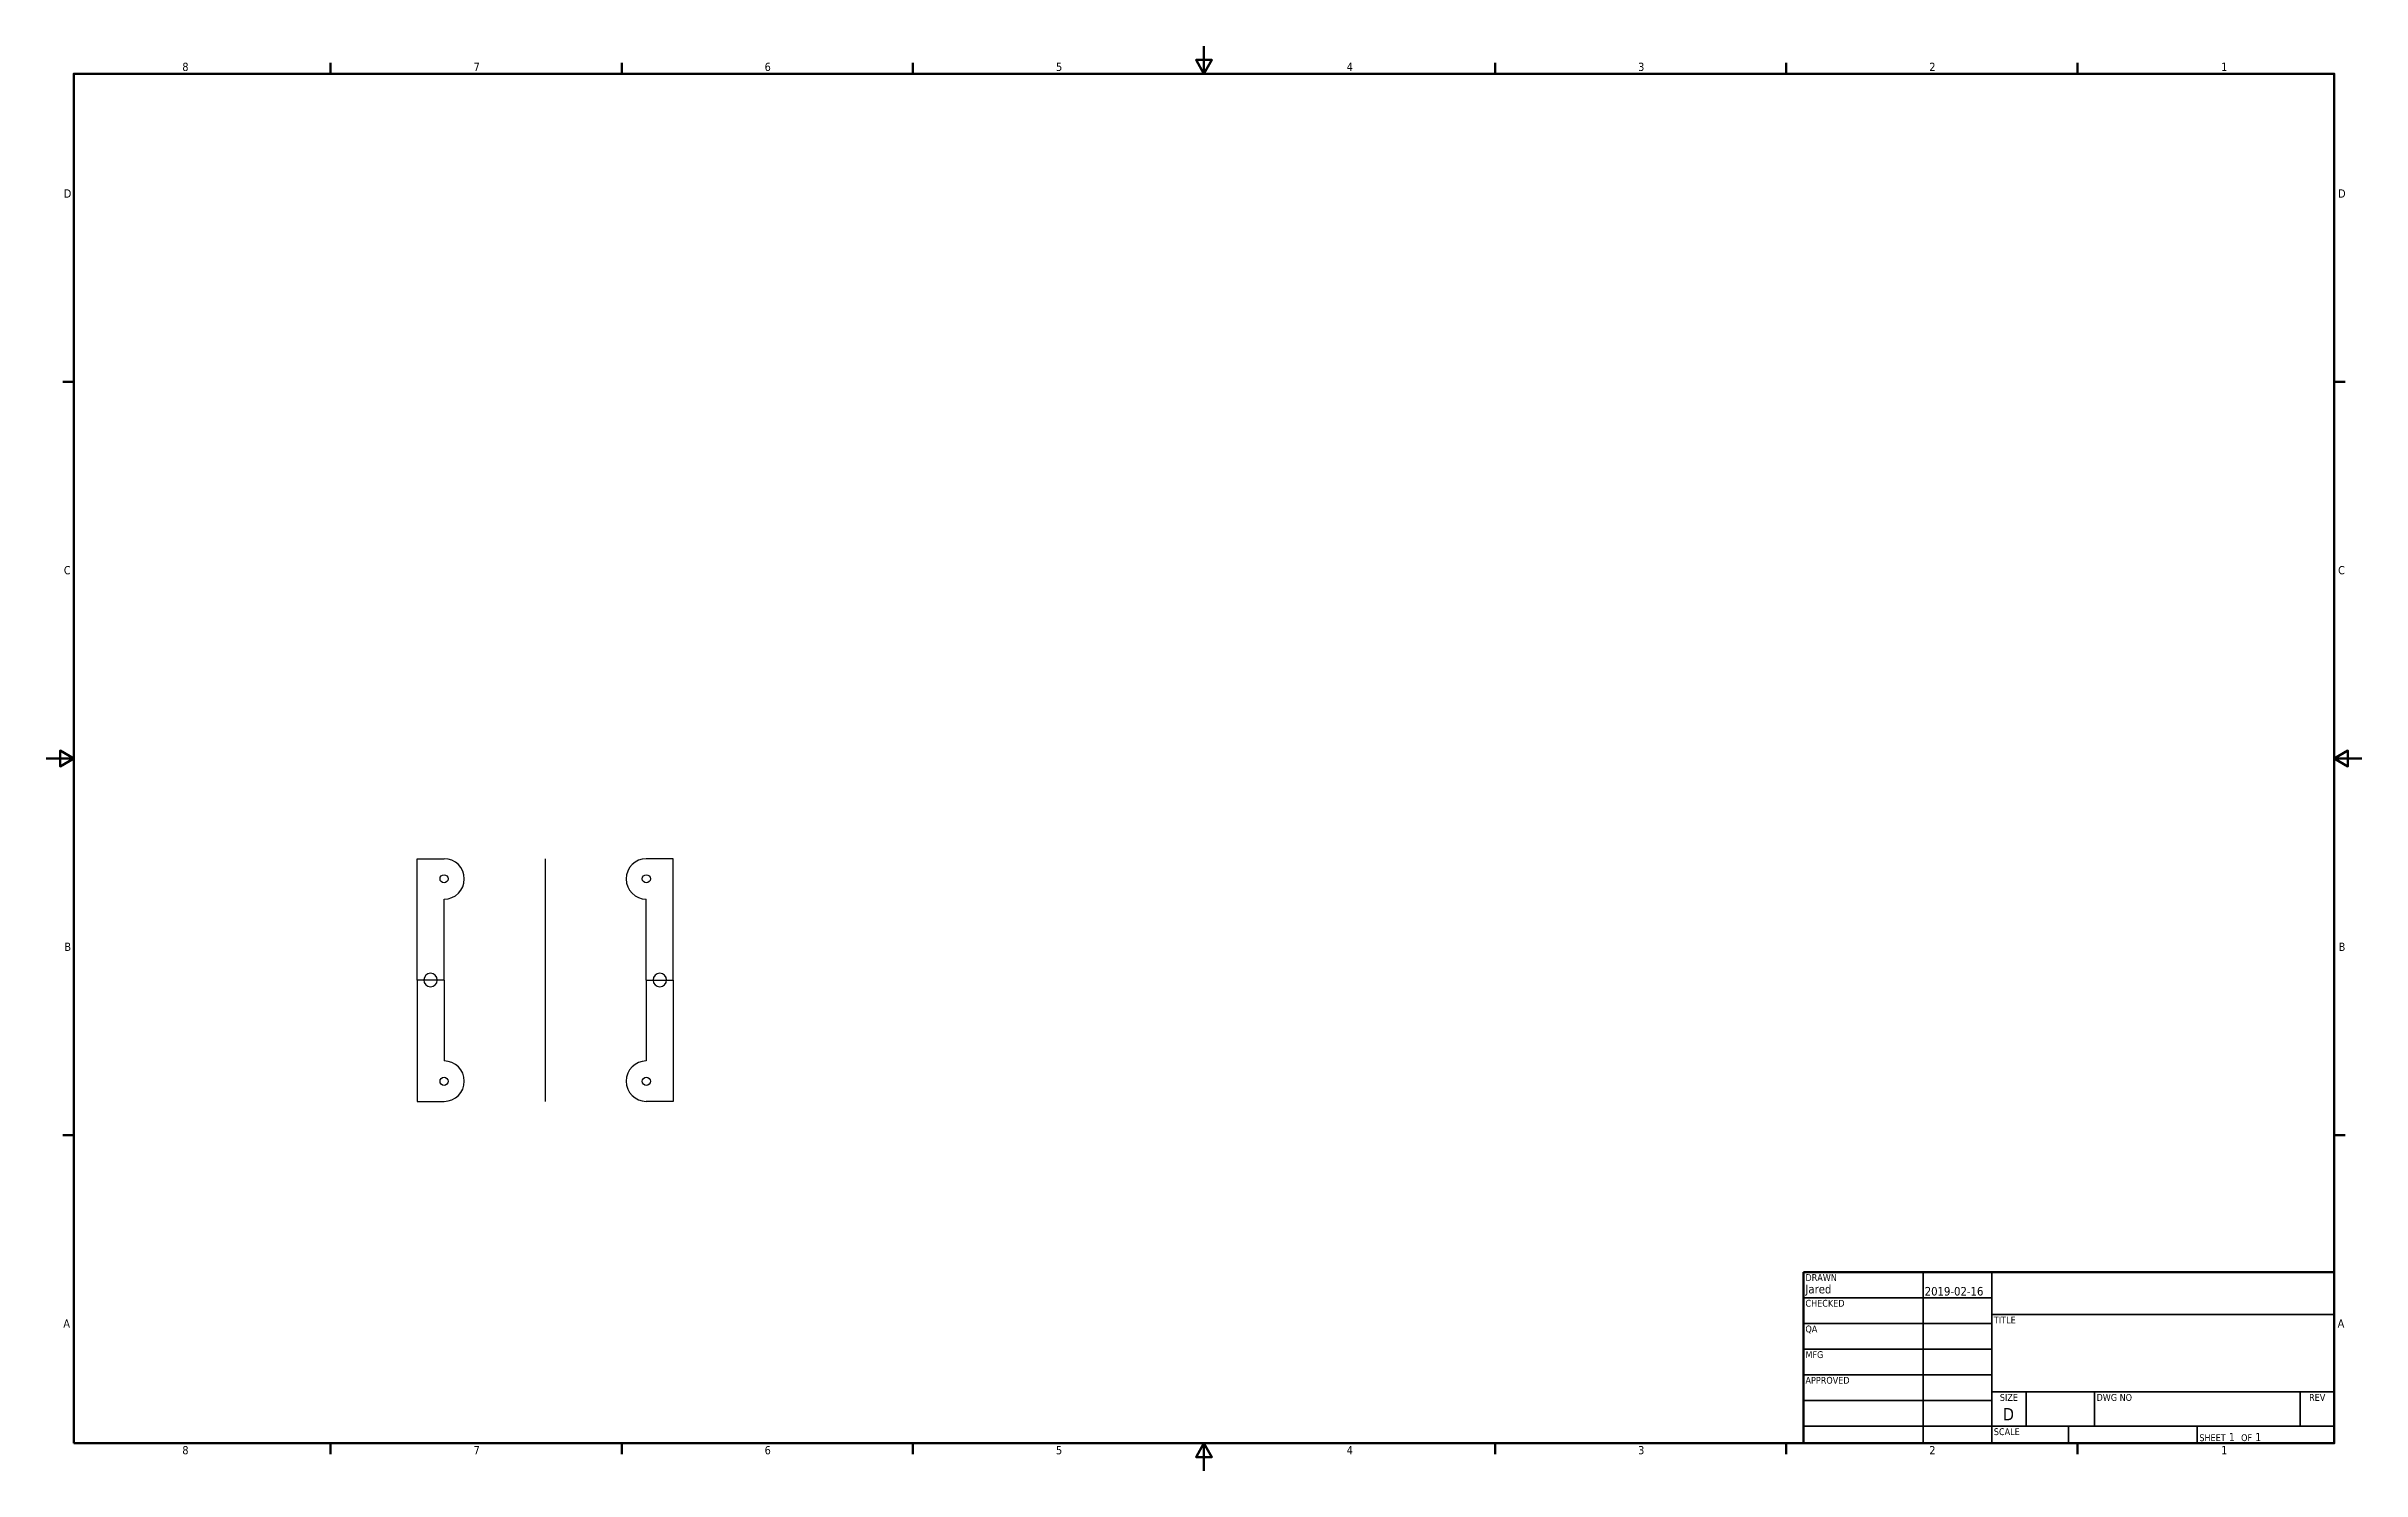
# Model space of a CAD drawing. Header units: millimetres. Extents: x 3 to 861, y 15 to 544.
import ezdxf
from ezdxf.enums import TextEntityAlignment as Align

# ---------------------------------------------------------------- set-up
doc = ezdxf.new("R2010")
doc.units = ezdxf.units.MM
for name, color, linetype, lineweight in [('Border (ANSI)', 7, 'Continuous', 70), ('Sketch Geometry (ANSI)', 7, 'Continuous', 25), ('Title (ANSI)', 7, 'Continuous', 50)]:
    doc.layers.add(name, color=color, linetype=linetype, lineweight=lineweight)
doc.styles.add('Note Text (ANSI)', font='tahoma.ttf')
doc.styles.add('Text Style30', font='tahoma.ttf')
doc.styles.add('Text Style38', font='tahoma.ttf')
doc.styles.add('Text Style39', font='tahoma.ttf')

# ---------------------------------------------------------------- blocks, each defined once
blk = doc.blocks.new('Borders Default Border')
at = {"layer": 'Border (ANSI)'}
for p, q in [((107.95, 533.4), (107.95, 537.46)), ((215.9, 533.4), (215.9, 537.46)), ((323.85, 533.4), (323.85, 537.46)), ((539.75, 533.4), (539.75, 537.46)), ((647.7, 533.4), (647.7, 537.46)), ((755.65, 533.4), (755.65, 537.46)), ((12.7, 419.1), (8.64, 419.1)), ((850.9, 419.1), (854.96, 419.1)), ((12.7, 139.7), (8.64, 139.7)), ((850.9, 139.7), (854.96, 139.7)), ((107.95, 25.4), (107.95, 21.34)), ((215.9, 25.4), (215.9, 21.34)), ((323.85, 25.4), (323.85, 21.34)), ((539.75, 25.4), (539.75, 21.34)), ((647.7, 25.4), (647.7, 21.34)), ((755.65, 25.4), (755.65, 21.34))]:
    blk.add_line(p, q, dxfattribs=at)
at = {"layer": 'Border (ANSI)', "flags": 128}
for points in [[(431.8, 543.56), (431.8, 533.4), (428.87, 538.48), (434.73, 538.48), (431.8, 533.4)], [(12.7, 25.4), (12.7, 533.4), (850.9, 533.4), (850.9, 25.4), (12.7, 25.4)], [(2.54, 279.4), (12.7, 279.4), (7.62, 282.33), (7.62, 276.47), (12.7, 279.4)], [(861.06, 279.4), (850.9, 279.4), (855.98, 282.33), (855.98, 276.47), (850.9, 279.4)], [(431.8, 15.24), (431.8, 25.4), (428.87, 20.32), (434.73, 20.32), (431.8, 25.4)]]:
    blk.add_lwpolyline(points, dxfattribs=at)
at = {"layer": 'Border (ANSI)', "char_height": 3.05, "attachment_point": 7, "style": 'Note Text (ANSI)'}
for s, insert in [('8', (52.98, 534.35)), ('7', (160.98, 534.42)), ('6', (268.9, 534.35)), ('5', (376.93, 534.35)), ('4', (484.71, 534.42)), ('3', (592.78, 534.35)), ('2', (700.75, 534.42)), ('1', (808.94, 534.42)), ('D', (9.04, 487.43)), ('D', (852.32, 487.43)), ('C', (9.04, 347.67)), ('C', (852.32, 347.67)), ('B', (9.23, 208.03)), ('B', (852.51, 208.03)), ('A', (8.86, 68.33)), ('A', (852.14, 68.33)), ('8', (52.98, 21.27)), ('7', (160.98, 21.34)), ('6', (268.9, 21.27)), ('5', (376.93, 21.27)), ('4', (484.71, 21.34)), ('3', (592.78, 21.27)), ('2', (700.75, 21.34)), ('1', (808.94, 21.34))]:
    blk.add_mtext(s, dxfattribs=dict(at, insert=insert))
blk = doc.blocks.new('Title Blocks ANSI - Large')
at = {"layer": 'Title (ANSI)'}
for p, q in [((127, 189.23), (127, 125.73)), ((323.85, 189.23), (127, 189.23)), ((323.85, 125.73), (323.85, 189.23)), ((127, 125.73), (323.85, 125.73))]:
    blk.add_line(p, q, dxfattribs=at)
at = {"layer": 'Title (ANSI)', "lineweight": 35}
for p, q in [((171.45, 125.73), (171.45, 189.23)), ((196.85, 125.73), (196.85, 189.23)), ((127, 179.7), (196.85, 179.7)), ((196.85, 173.48), (323.85, 173.48)), ((127, 170.18), (196.85, 170.18)), ((127, 160.65), (196.85, 160.65)), ((127, 151.13), (196.85, 151.13)), ((127, 141.6), (196.85, 141.6)), ((323.85, 144.78), (196.85, 144.78)), ((209.55, 132.08), (209.55, 144.78)), ((234.95, 132.08), (234.95, 144.78)), ((311.15, 132.08), (311.15, 144.78)), ((196.85, 132.08), (127, 132.08)), ((323.85, 132.08), (196.85, 132.08)), ((225.3, 132.08), (225.3, 125.73)), ((273.05, 132.08), (273.05, 125.73))]:
    blk.add_line(p, q, dxfattribs=at)
at = {"layer": 'Title (ANSI)', "style": 'Text Style38'}
for s, p in [('DRAWN', (127.76, 188.47)), ('CHECKED', (127.76, 178.94)), ('TITLE', (197.61, 172.72)), ('QA', (127.76, 169.42)), ('MFG', (127.76, 159.89)), ('APPROVED', (127.76, 150.37)), ('DWG NO', (235.71, 144.02)), ('SCALE', (197.61, 131.32))]:
    blk.add_text(s, height=2.54, dxfattribs=at).set_placement(p, align=Align.TOP_LEFT)
for s, p in [('SIZE', (203.2, 144.02)), ('REV', (317.5, 144.02))]:
    blk.add_text(s, height=2.54, dxfattribs=at).set_placement(p, align=Align.TOP_CENTER)
at = {"layer": 'Title (ANSI)', "insert": (273.81, 126.49), "char_height": 3.048, "attachment_point": 7, "style": 'Note Text (ANSI)'}
blk.add_mtext('\\fTahoma|b0|i0;\\H2.5400;SHEET\\fTahoma|b0|i0;\\H3.0480; 1  \\fTahoma|b0|i0;\\H2.5400;OF\\fTahoma|b0|i0;\\H3.0480; 1 ', dxfattribs=at)
at = {"layer": 'Title (ANSI)'}
for tag, height, style, p in [('AUTHOR_001', 3.17, 'Text Style39', (127.76, 180.47)), ('CREATION_DATE_001', 3.17, 'Text Style39', (172.21, 180.47)), ('CHECKED_BY_001', 3.17, 'Text Style39', (127.76, 170.94)), ('CHECKED_DATE_001', 3.17, 'Text Style39', (172.21, 170.94)), ('MFG_APPROVED_BY_001', 3.17, 'Text Style39', (127.76, 151.89)), ('MFG_APPROVED_DATE_001', 3.17, 'Text Style39', (172.21, 151.89)), ('ENG_APPROVED_BY_001', 3.17, 'Text Style39', (127.76, 142.37)), ('ENG_APPROVAL_DATE_001', 3.17, 'Text Style39', (172.21, 142.37)), ('PART_NUMBER_001', 4.57, 'Text Style30', (235.71, 132.84))]:
    blk.add_attdef(tag, text='', height=height, dxfattribs=dict(at, style=style)).set_placement(p, align=Align.BOTTOM_LEFT)
for tag, height, style, p in [('COMPANY_001', 3.17, 'Text Style39', (260.35, 181.36)), ('Sheet_Size_001', 4.57, 'Text Style30', (203.2, 136.52)), ('REVISION_NUMBER_001', 3.17, 'Text Style39', (317.5, 136.52))]:
    blk.add_attdef(tag, text='', height=height, dxfattribs=dict(at, style=style)).set_placement(p, align=Align.MIDDLE_CENTER)
at = {"layer": 'Title (ANSI)', "style": 'Text Style30'}
blk.add_attdef('TITLE_001', text='', height=4.57, dxfattribs=at).set_placement((197.61, 158.06), align=Align.MIDDLE_LEFT)
at = {"layer": 'Title (ANSI)', "style": 'Note Text (ANSI)'}
blk.add_attdef('Initial_View_Scale_001', text='', height=3.05, dxfattribs=at).set_placement((224.54, 126.49), align=Align.BOTTOM_RIGHT)

msp = doc.modelspace()

# ---------------------------------------------------------------- linework, layer by layer
at = {"layer": 'Sketch Geometry (ANSI)'}
for p, q in [((140.02, 197.23), (140.02, 242.23)), ((140.02, 242.23), (150.02, 242.23)), ((187.52, 242.23), (187.52, 152.23)), ((235.02, 242.23), (225.02, 242.23)), ((235.02, 197.23), (235.02, 242.23)), ((150.02, 197.23), (150.02, 227.23)), ((225.02, 197.23), (225.02, 227.23)), ((145.02, 197.23), (140.02, 197.23)), ((140.02, 197.23), (140.02, 152.23)), ((150.02, 197.23), (145.02, 197.23)), ((150.02, 197.23), (150.02, 167.23)), ((225.02, 197.23), (225.02, 167.23)), ((225.02, 197.23), (230.02, 197.23)), ((230.02, 197.23), (235.02, 197.23)), ((235.02, 197.23), (235.02, 152.23)), ((140.02, 152.23), (150.02, 152.23)), ((235.02, 152.23), (225.02, 152.23))]:
    msp.add_line(p, q, dxfattribs=at)
for centre in [(150.02, 234.79), (225.02, 234.79), (150.02, 159.67), (225.02, 159.67)]:
    msp.add_circle(centre, 1.5, dxfattribs=at)
for centre, radius, start, end in [((150.02, 234.73), 7.5, 270, 90), ((225.02, 234.73), 7.5, 90, 270), ((145.02, 197.23), 2.5, 0.41567, 358.59811), ((230.02, 197.23), 2.5, 181.40189, 179.58433), ((145.02, 197.23), 2.5, 358.59811, 0.41567), ((230.02, 197.23), 2.5, 179.58433, 181.40189), ((150.02, 159.73), 7.5, 270, 90), ((225.02, 159.73), 7.5, 90, 270)]:
    msp.add_arc(centre, radius, start, end, dxfattribs=at)

# ---------------------------------------------------------------- block references
msp.add_blockref('Borders Default Border', (0, 0))
ref = msp.add_blockref('Title Blocks ANSI - Large', (527.05, -100.33))
ref.add_attrib('AUTHOR_001', 'Jared', (654.8, 81.01), dxfattribs={"layer": 'Title (ANSI)', "height": 3.175, "style": 'Text Style39'})
ref.add_attrib('CREATION_DATE_001', '2019-02-16', (699.03, 80.21), dxfattribs={"layer": 'Title (ANSI)', "height": 3.175, "style": 'Text Style39'})
ref.add_attrib('Sheet_Size_001', 'D', (727.99, 33.91), dxfattribs={"layer": 'Title (ANSI)', "height": 4.57, "style": 'Text Style30'})

doc.saveas('drawing.dxf')
